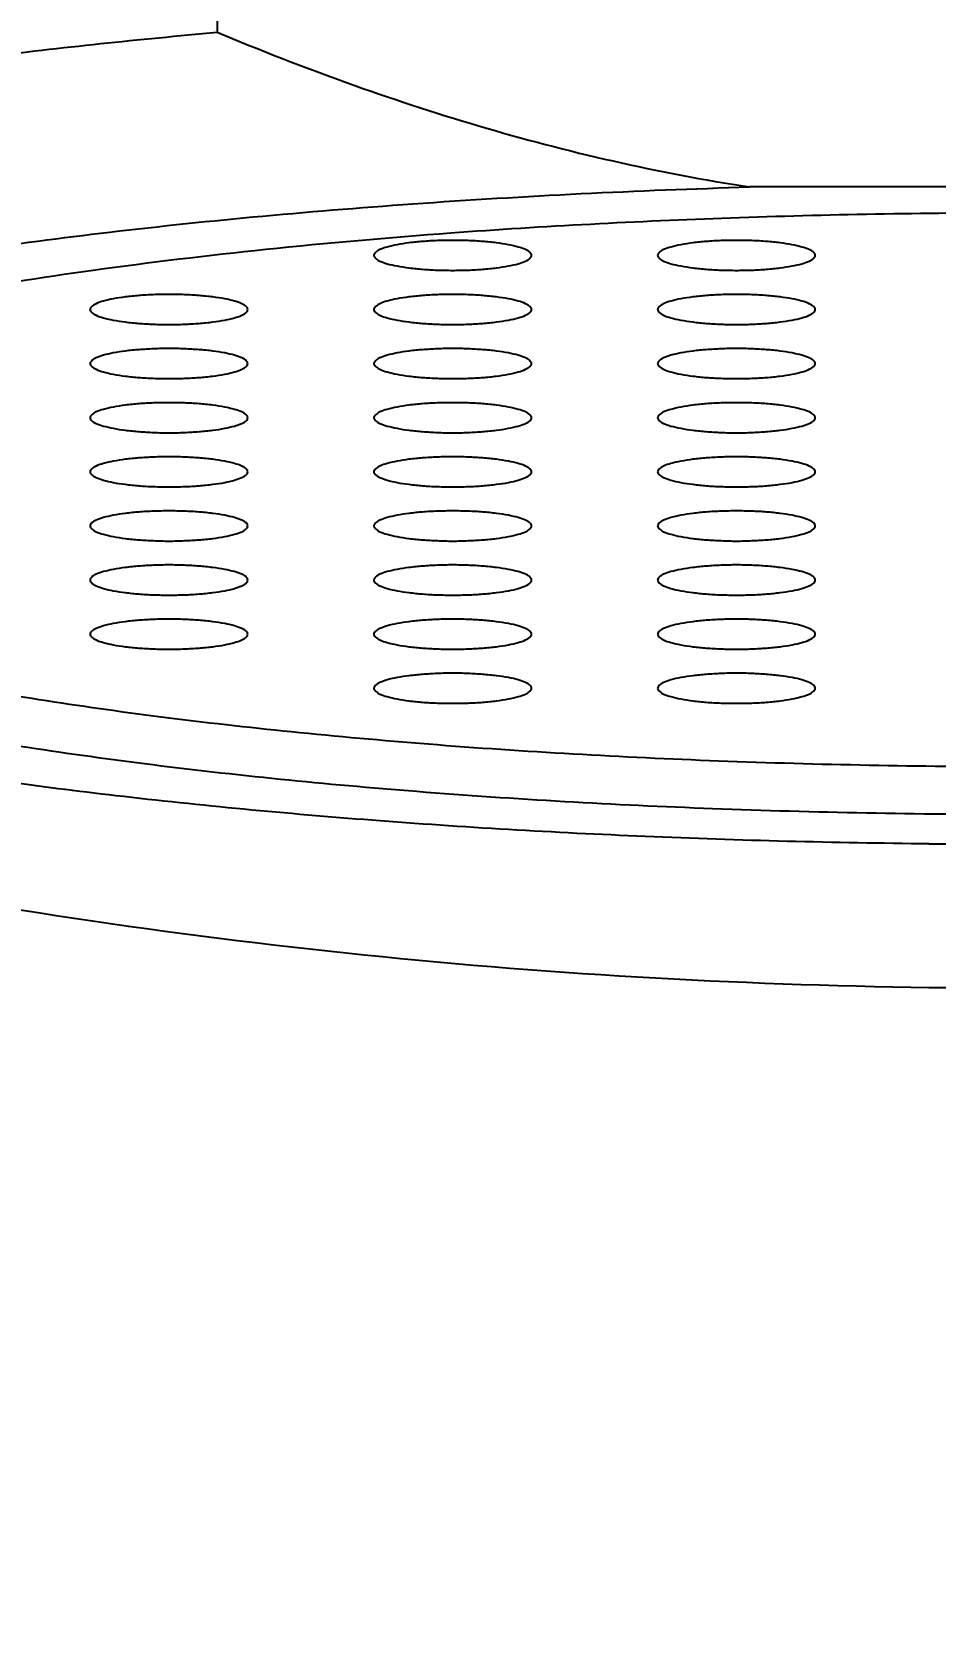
# Model space of a CAD drawing. Header units: millimetres. Extents: x 1091 to 1735, y 843 to 1297.
# Drawn here: x 1221.28 to 1227.01, y 1161.66 to 1171.77 of the extents above; entities that cross this region are included whole.
import ezdxf

# ---------------------------------------------------------------- set-up
doc = ezdxf.new("R2010")
doc.units = ezdxf.units.MM
doc.styles.add('Daelim Dimension', font='')
doc.styles.get('Daelim Dimension').set_extended_font_data('나눔고딕')
doc.dimstyles.new('DEFAULT', dxfattribs={"dimscale": 2, "dimtxt": 2, "dimasz": 2, "dimexe": 0, "dimexo": 2, "dimgap": 1, "dimtad": 1, "dimdec": 1, "dimzin": 9, "dimdsep": 46, "dimtxsty": 'Daelim Dimension', "dimcen": 0.5, "dimclrd": 252, "dimclre": 252, "dimclrt": 3, "dimadec": 1, "dimazin": 0, "dimtfac": 1, "dimtdec": 1, "dimtix": 1, "dimtmove": 0, "dimatfit": 3, "dimfxl": 1, "dimtolj": 1, "dimtzin": 1, "dimlwd": 9, "dimlwe": 9, "dimarcsym": 0})

# ---------------------------------------------------------------- blocks, each defined once
blk = doc.blocks.new('*D2')
at = {"color": 5, "lineweight": 9, "transparency": 16777216}
for p, q in [((1191.26, 1184.522), (1162.128, 1184.522)), ((1162.128, 1180.522), (1162.128, 1129.395)), ((1249.048, 1125.395), (1162.128, 1125.395))]:
    blk.add_line(p, q, dxfattribs=at)
at = {"color": 5, "transparency": 16777216}
for points in [[(1161.461, 1180.522), (1162.795, 1180.522), (1162.128, 1184.522)], [(1161.461, 1129.395), (1162.795, 1129.395), (1162.128, 1125.395)]]:
    blk.add_solid(points, dxfattribs=at)
at = {"layer": 'Defpoints', "color": 0, "transparency": 16777216}
for p in [(1195.26, 1184.522), (1162.128, 1125.395), (1253.048, 1125.395)]:
    blk.add_point(p, dxfattribs=at)
at = {"color": 7, "transparency": 16777216, "insert": (1154.685, 1154.959), "char_height": 10, "attachment_point": 5, "rotation": 90, "style": 'Daelim Dimension'}
blk.add_mtext('\\A1;59', dxfattribs=at)

msp = doc.modelspace()

# ---------------------------------------------------------------- linework, layer by layer
at = {"color": 7, "linetype": 'Continuous'}
for p, q in [((1222.454, 1173.833), (1222.454, 1171.772)), ((1229.265, 1170.79), (1225.832, 1170.79)), ((1226.969, 1166.621), (1228.127, 1166.621))]:
    msp.add_line(p, q, dxfattribs=at)
for points, knots in [([(1215.548, 1169.699), (1215.548, 1169.754), (1215.571, 1169.871), (1215.669, 1170.036), (1215.824, 1170.196), (1216.036, 1170.352), (1216.304, 1170.504), (1216.627, 1170.652), (1217.005, 1170.796), (1217.607, 1170.99), (1218.484, 1171.211), (1219.67, 1171.436), (1221.013, 1171.628), (1221.96, 1171.728), (1222.454, 1171.772)], [0, 0, 0, 0, 0.02208, 0.046822, 0.076127, 0.111096, 0.152284, 0.199936, 0.254102, 0.314704, 0.454474, 0.617234, 0.800185, 1, 1, 1, 1]), ([(1222.454, 1171.772), (1222.996, 1171.546), (1224.102, 1171.144), (1225.251, 1170.879), (1225.832, 1170.79)], [0, 0, 0, 0, 0.499744, 1, 1, 1, 1]), ([(1216.758, 1168.309), (1216.724, 1168.342), (1216.665, 1168.407), (1216.596, 1168.513), (1216.555, 1168.62), (1216.544, 1168.729), (1216.562, 1168.838), (1216.609, 1168.946), (1216.683, 1169.051), (1216.785, 1169.155), (1216.914, 1169.257), (1217.133, 1169.4), (1217.476, 1169.569), (1217.966, 1169.755), (1218.553, 1169.931), (1219.23, 1170.096), (1219.99, 1170.247), (1220.827, 1170.383), (1221.732, 1170.503), (1222.695, 1170.605), (1224.067, 1170.717), (1225.119, 1170.769), (1225.832, 1170.79)], [0, 0, 0, 0, 0.013649, 0.025731, 0.036657, 0.046992, 0.057403, 0.068542, 0.080941, 0.09498, 0.110905, 0.128872, 0.17123, 0.222345, 0.282081, 0.350075, 0.425798, 0.5086, 0.597732, 0.692364, 0.791591, 1, 1, 1, 1]), ([(1227.548, 1170.625), (1226.936, 1170.625), (1225.731, 1170.604), (1224.527, 1170.54), (1223.936, 1170.497)], [0, 0, 0, 0, 0.508345, 1, 1, 1, 1]), ([(1223.936, 1170.497), (1223.544, 1170.468), (1222.787, 1170.401), (1221.698, 1170.271), (1220.707, 1170.116), (1219.829, 1169.938), (1219.179, 1169.768), (1218.728, 1169.619), (1218.443, 1169.509), (1218.195, 1169.396), (1217.985, 1169.28), (1217.816, 1169.161), (1217.722, 1169.074), (1217.684, 1169.03)], [0, 0, 0, 0, 0.181307, 0.350788, 0.505806, 0.644022, 0.76349, 0.815734, 0.862817, 0.904682, 0.941366, 0.97302, 1, 1, 1, 1]), ([(1223.948, 1170.451), (1223.916, 1170.451), (1223.852, 1170.45), (1223.759, 1170.445), (1223.674, 1170.437), (1223.599, 1170.425), (1223.537, 1170.411), (1223.495, 1170.398), (1223.471, 1170.385), (1223.456, 1170.374), (1223.448, 1170.363), (1223.448, 1170.356)], [0, 0, 0, 0, 0.186576, 0.36648, 0.53269, 0.679411, 0.801549, 0.895417, 0.931249, 0.959932, 1, 1, 1, 1]), ([(1224.448, 1170.356), (1224.448, 1170.363), (1224.441, 1170.374), (1224.426, 1170.385), (1224.401, 1170.398), (1224.359, 1170.411), (1224.298, 1170.425), (1224.223, 1170.437), (1224.137, 1170.445), (1224.045, 1170.45), (1223.981, 1170.451), (1223.948, 1170.451)], [0, 0, 0, 0, 0.040071, 0.068755, 0.104586, 0.198457, 0.320597, 0.467318, 0.633531, 0.813435, 1, 1, 1, 1]), ([(1225.748, 1170.451), (1225.716, 1170.451), (1225.652, 1170.45), (1225.559, 1170.445), (1225.474, 1170.437), (1225.399, 1170.425), (1225.337, 1170.411), (1225.295, 1170.398), (1225.271, 1170.385), (1225.256, 1170.374), (1225.248, 1170.363), (1225.248, 1170.356)], [0, 0, 0, 0, 0.186576, 0.36648, 0.53269, 0.679411, 0.801549, 0.895417, 0.931249, 0.959932, 1, 1, 1, 1]), ([(1226.248, 1170.356), (1226.248, 1170.363), (1226.241, 1170.374), (1226.226, 1170.385), (1226.201, 1170.398), (1226.159, 1170.411), (1226.098, 1170.425), (1226.023, 1170.437), (1225.937, 1170.445), (1225.845, 1170.45), (1225.781, 1170.451), (1225.748, 1170.451)], [0, 0, 0, 0, 0.040071, 0.068755, 0.104586, 0.198457, 0.320597, 0.467318, 0.633531, 0.813435, 1, 1, 1, 1]), ([(1223.448, 1170.356), (1223.448, 1170.349), (1223.456, 1170.338), (1223.471, 1170.327), (1223.495, 1170.315), (1223.537, 1170.301), (1223.599, 1170.287), (1223.674, 1170.276), (1223.759, 1170.267), (1223.852, 1170.262), (1223.916, 1170.261), (1223.948, 1170.261)], [0, 0, 0, 0, 0.040071, 0.068755, 0.104586, 0.198457, 0.320597, 0.467318, 0.633531, 0.813435, 1, 1, 1, 1]), ([(1223.948, 1170.261), (1223.981, 1170.261), (1224.045, 1170.262), (1224.137, 1170.267), (1224.223, 1170.276), (1224.298, 1170.287), (1224.359, 1170.301), (1224.401, 1170.315), (1224.426, 1170.327), (1224.441, 1170.338), (1224.448, 1170.349), (1224.448, 1170.356)], [0, 0, 0, 0, 0.186576, 0.36648, 0.53269, 0.679411, 0.801549, 0.895417, 0.931249, 0.959932, 1, 1, 1, 1]), ([(1225.248, 1170.356), (1225.248, 1170.349), (1225.256, 1170.338), (1225.271, 1170.327), (1225.295, 1170.315), (1225.337, 1170.301), (1225.399, 1170.287), (1225.474, 1170.276), (1225.559, 1170.267), (1225.652, 1170.262), (1225.716, 1170.261), (1225.748, 1170.261)], [0, 0, 0, 0, 0.040071, 0.068755, 0.104586, 0.198457, 0.320597, 0.467318, 0.633531, 0.813435, 1, 1, 1, 1]), ([(1225.748, 1170.261), (1225.781, 1170.261), (1225.845, 1170.262), (1225.937, 1170.267), (1226.023, 1170.276), (1226.098, 1170.287), (1226.159, 1170.301), (1226.201, 1170.315), (1226.226, 1170.327), (1226.241, 1170.338), (1226.248, 1170.349), (1226.248, 1170.356)], [0, 0, 0, 0, 0.186576, 0.36648, 0.53269, 0.679411, 0.801549, 0.895417, 0.931249, 0.959932, 1, 1, 1, 1]), ([(1222.148, 1170.108), (1222.116, 1170.108), (1222.052, 1170.107), (1221.959, 1170.102), (1221.874, 1170.093), (1221.799, 1170.082), (1221.737, 1170.068), (1221.695, 1170.054), (1221.671, 1170.041), (1221.656, 1170.031), (1221.648, 1170.02), (1221.648, 1170.013)], [0, 0, 0, 0, 0.186576, 0.36648, 0.53269, 0.679411, 0.801549, 0.895417, 0.931249, 0.959932, 1, 1, 1, 1]), ([(1222.648, 1170.013), (1222.648, 1170.02), (1222.641, 1170.031), (1222.626, 1170.041), (1222.601, 1170.054), (1222.559, 1170.068), (1222.498, 1170.082), (1222.423, 1170.093), (1222.337, 1170.102), (1222.245, 1170.107), (1222.181, 1170.108), (1222.148, 1170.108)], [0, 0, 0, 0, 0.040071, 0.068755, 0.104586, 0.198457, 0.320597, 0.467318, 0.633531, 0.813435, 1, 1, 1, 1]), ([(1223.948, 1170.108), (1223.916, 1170.108), (1223.852, 1170.107), (1223.759, 1170.102), (1223.674, 1170.093), (1223.599, 1170.082), (1223.537, 1170.068), (1223.495, 1170.054), (1223.471, 1170.041), (1223.456, 1170.031), (1223.448, 1170.02), (1223.448, 1170.013)], [0, 0, 0, 0, 0.186576, 0.36648, 0.53269, 0.679411, 0.801549, 0.895417, 0.931249, 0.959932, 1, 1, 1, 1]), ([(1224.448, 1170.013), (1224.448, 1170.02), (1224.441, 1170.031), (1224.426, 1170.041), (1224.401, 1170.054), (1224.359, 1170.068), (1224.298, 1170.082), (1224.223, 1170.093), (1224.137, 1170.102), (1224.045, 1170.107), (1223.981, 1170.108), (1223.948, 1170.108)], [0, 0, 0, 0, 0.040071, 0.068755, 0.104586, 0.198457, 0.320597, 0.467318, 0.633531, 0.813435, 1, 1, 1, 1]), ([(1225.748, 1170.108), (1225.716, 1170.108), (1225.652, 1170.107), (1225.559, 1170.102), (1225.474, 1170.093), (1225.399, 1170.082), (1225.337, 1170.068), (1225.295, 1170.054), (1225.271, 1170.041), (1225.256, 1170.031), (1225.248, 1170.02), (1225.248, 1170.013)], [0, 0, 0, 0, 0.186576, 0.36648, 0.53269, 0.679411, 0.801549, 0.895417, 0.931249, 0.959932, 1, 1, 1, 1]), ([(1226.248, 1170.013), (1226.248, 1170.02), (1226.241, 1170.031), (1226.226, 1170.041), (1226.201, 1170.054), (1226.159, 1170.068), (1226.098, 1170.082), (1226.023, 1170.093), (1225.937, 1170.102), (1225.845, 1170.107), (1225.781, 1170.108), (1225.748, 1170.108)], [0, 0, 0, 0, 0.040071, 0.068755, 0.104586, 0.198457, 0.320597, 0.467318, 0.633531, 0.813435, 1, 1, 1, 1]), ([(1221.648, 1170.013), (1221.648, 1170.006), (1221.656, 1169.994), (1221.671, 1169.984), (1221.695, 1169.971), (1221.737, 1169.957), (1221.799, 1169.944), (1221.874, 1169.932), (1221.959, 1169.924), (1222.052, 1169.918), (1222.116, 1169.917), (1222.148, 1169.917)], [0, 0, 0, 0, 0.040071, 0.068755, 0.104586, 0.198457, 0.320597, 0.467318, 0.633531, 0.813435, 1, 1, 1, 1]), ([(1222.148, 1169.917), (1222.181, 1169.917), (1222.245, 1169.918), (1222.337, 1169.924), (1222.423, 1169.932), (1222.498, 1169.944), (1222.559, 1169.957), (1222.601, 1169.971), (1222.626, 1169.984), (1222.641, 1169.994), (1222.648, 1170.006), (1222.648, 1170.013)], [0, 0, 0, 0, 0.186576, 0.36648, 0.53269, 0.679411, 0.801549, 0.895417, 0.931249, 0.959932, 1, 1, 1, 1]), ([(1223.448, 1170.013), (1223.448, 1170.006), (1223.456, 1169.994), (1223.471, 1169.984), (1223.495, 1169.971), (1223.537, 1169.957), (1223.599, 1169.944), (1223.674, 1169.932), (1223.759, 1169.924), (1223.852, 1169.918), (1223.916, 1169.917), (1223.948, 1169.917)], [0, 0, 0, 0, 0.040071, 0.068755, 0.104586, 0.198457, 0.320597, 0.467318, 0.633531, 0.813435, 1, 1, 1, 1]), ([(1223.948, 1169.917), (1223.981, 1169.917), (1224.045, 1169.918), (1224.137, 1169.924), (1224.223, 1169.932), (1224.298, 1169.944), (1224.359, 1169.957), (1224.401, 1169.971), (1224.426, 1169.984), (1224.441, 1169.994), (1224.448, 1170.006), (1224.448, 1170.013)], [0, 0, 0, 0, 0.186576, 0.36648, 0.53269, 0.679411, 0.801549, 0.895417, 0.931249, 0.959932, 1, 1, 1, 1]), ([(1225.248, 1170.013), (1225.248, 1170.006), (1225.256, 1169.994), (1225.271, 1169.984), (1225.295, 1169.971), (1225.337, 1169.957), (1225.399, 1169.944), (1225.474, 1169.932), (1225.559, 1169.924), (1225.652, 1169.918), (1225.716, 1169.917), (1225.748, 1169.917)], [0, 0, 0, 0, 0.040071, 0.068755, 0.104586, 0.198457, 0.320597, 0.467318, 0.633531, 0.813435, 1, 1, 1, 1]), ([(1225.748, 1169.917), (1225.781, 1169.917), (1225.845, 1169.918), (1225.937, 1169.924), (1226.023, 1169.932), (1226.098, 1169.944), (1226.159, 1169.957), (1226.201, 1169.971), (1226.226, 1169.984), (1226.241, 1169.994), (1226.248, 1170.006), (1226.248, 1170.013)], [0, 0, 0, 0, 0.186576, 0.36648, 0.53269, 0.679411, 0.801549, 0.895417, 0.931249, 0.959932, 1, 1, 1, 1]), ([(1222.148, 1169.765), (1222.116, 1169.765), (1222.052, 1169.763), (1221.959, 1169.758), (1221.874, 1169.75), (1221.799, 1169.738), (1221.737, 1169.724), (1221.695, 1169.711), (1221.671, 1169.698), (1221.656, 1169.687), (1221.648, 1169.676), (1221.648, 1169.669)], [0, 0, 0, 0, 0.186576, 0.36648, 0.53269, 0.679411, 0.801549, 0.895417, 0.931249, 0.959932, 1, 1, 1, 1]), ([(1222.648, 1169.669), (1222.648, 1169.676), (1222.641, 1169.687), (1222.626, 1169.698), (1222.601, 1169.711), (1222.559, 1169.724), (1222.498, 1169.738), (1222.423, 1169.75), (1222.337, 1169.758), (1222.245, 1169.763), (1222.181, 1169.765), (1222.148, 1169.765)], [0, 0, 0, 0, 0.040071, 0.068755, 0.104586, 0.198457, 0.320597, 0.467318, 0.633531, 0.813435, 1, 1, 1, 1]), ([(1223.948, 1169.765), (1223.916, 1169.765), (1223.852, 1169.763), (1223.759, 1169.758), (1223.674, 1169.75), (1223.599, 1169.738), (1223.537, 1169.724), (1223.495, 1169.711), (1223.471, 1169.698), (1223.456, 1169.687), (1223.448, 1169.676), (1223.448, 1169.669)], [0, 0, 0, 0, 0.186576, 0.36648, 0.53269, 0.679411, 0.801549, 0.895417, 0.931249, 0.959932, 1, 1, 1, 1]), ([(1224.448, 1169.669), (1224.448, 1169.676), (1224.441, 1169.687), (1224.426, 1169.698), (1224.401, 1169.711), (1224.359, 1169.724), (1224.298, 1169.738), (1224.223, 1169.75), (1224.137, 1169.758), (1224.045, 1169.763), (1223.981, 1169.765), (1223.948, 1169.765)], [0, 0, 0, 0, 0.040071, 0.068755, 0.104586, 0.198457, 0.320597, 0.467318, 0.633531, 0.813435, 1, 1, 1, 1]), ([(1225.748, 1169.765), (1225.716, 1169.765), (1225.652, 1169.763), (1225.559, 1169.758), (1225.474, 1169.75), (1225.399, 1169.738), (1225.337, 1169.724), (1225.295, 1169.711), (1225.271, 1169.698), (1225.256, 1169.687), (1225.248, 1169.676), (1225.248, 1169.669)], [0, 0, 0, 0, 0.186576, 0.36648, 0.53269, 0.679411, 0.801549, 0.895417, 0.931249, 0.959932, 1, 1, 1, 1]), ([(1226.248, 1169.669), (1226.248, 1169.676), (1226.241, 1169.687), (1226.226, 1169.698), (1226.201, 1169.711), (1226.159, 1169.724), (1226.098, 1169.738), (1226.023, 1169.75), (1225.937, 1169.758), (1225.845, 1169.763), (1225.781, 1169.765), (1225.748, 1169.765)], [0, 0, 0, 0, 0.040071, 0.068755, 0.104586, 0.198457, 0.320597, 0.467318, 0.633531, 0.813435, 1, 1, 1, 1]), ([(1221.648, 1169.669), (1221.648, 1169.662), (1221.656, 1169.651), (1221.671, 1169.641), (1221.695, 1169.628), (1221.737, 1169.614), (1221.799, 1169.6), (1221.874, 1169.589), (1221.959, 1169.58), (1222.052, 1169.575), (1222.116, 1169.574), (1222.148, 1169.574)], [0, 0, 0, 0, 0.040071, 0.068755, 0.104586, 0.198457, 0.320597, 0.467318, 0.633531, 0.813435, 1, 1, 1, 1]), ([(1222.148, 1169.574), (1222.181, 1169.574), (1222.245, 1169.575), (1222.337, 1169.58), (1222.423, 1169.589), (1222.498, 1169.6), (1222.559, 1169.614), (1222.601, 1169.628), (1222.626, 1169.641), (1222.641, 1169.651), (1222.648, 1169.662), (1222.648, 1169.669)], [0, 0, 0, 0, 0.186576, 0.36648, 0.53269, 0.679411, 0.801549, 0.895417, 0.931249, 0.959932, 1, 1, 1, 1]), ([(1223.448, 1169.669), (1223.448, 1169.662), (1223.456, 1169.651), (1223.471, 1169.641), (1223.495, 1169.628), (1223.537, 1169.614), (1223.599, 1169.6), (1223.674, 1169.589), (1223.759, 1169.58), (1223.852, 1169.575), (1223.916, 1169.574), (1223.948, 1169.574)], [0, 0, 0, 0, 0.040071, 0.068755, 0.104586, 0.198457, 0.320597, 0.467318, 0.633531, 0.813435, 1, 1, 1, 1]), ([(1223.948, 1169.574), (1223.981, 1169.574), (1224.045, 1169.575), (1224.137, 1169.58), (1224.223, 1169.589), (1224.298, 1169.6), (1224.359, 1169.614), (1224.401, 1169.628), (1224.426, 1169.641), (1224.441, 1169.651), (1224.448, 1169.662), (1224.448, 1169.669)], [0, 0, 0, 0, 0.186576, 0.36648, 0.53269, 0.679411, 0.801549, 0.895417, 0.931249, 0.959932, 1, 1, 1, 1]), ([(1225.248, 1169.669), (1225.248, 1169.662), (1225.256, 1169.651), (1225.271, 1169.641), (1225.295, 1169.628), (1225.337, 1169.614), (1225.399, 1169.6), (1225.474, 1169.589), (1225.559, 1169.58), (1225.652, 1169.575), (1225.716, 1169.574), (1225.748, 1169.574)], [0, 0, 0, 0, 0.040071, 0.068755, 0.104586, 0.198457, 0.320597, 0.467318, 0.633531, 0.813435, 1, 1, 1, 1]), ([(1225.748, 1169.574), (1225.781, 1169.574), (1225.845, 1169.575), (1225.937, 1169.58), (1226.023, 1169.589), (1226.098, 1169.6), (1226.159, 1169.614), (1226.201, 1169.628), (1226.226, 1169.641), (1226.241, 1169.651), (1226.248, 1169.662), (1226.248, 1169.669)], [0, 0, 0, 0, 0.186576, 0.36648, 0.53269, 0.679411, 0.801549, 0.895417, 0.931249, 0.959932, 1, 1, 1, 1]), ([(1222.148, 1169.421), (1222.116, 1169.421), (1222.052, 1169.42), (1221.959, 1169.415), (1221.874, 1169.406), (1221.799, 1169.395), (1221.737, 1169.381), (1221.695, 1169.367), (1221.671, 1169.354), (1221.656, 1169.344), (1221.648, 1169.333), (1221.648, 1169.326)], [0, 0, 0, 0, 0.186576, 0.36648, 0.53269, 0.679411, 0.801549, 0.895417, 0.931249, 0.959932, 1, 1, 1, 1]), ([(1222.648, 1169.326), (1222.648, 1169.333), (1222.641, 1169.344), (1222.626, 1169.354), (1222.601, 1169.367), (1222.559, 1169.381), (1222.498, 1169.395), (1222.423, 1169.406), (1222.337, 1169.415), (1222.245, 1169.42), (1222.181, 1169.421), (1222.148, 1169.421)], [0, 0, 0, 0, 0.040071, 0.068755, 0.104586, 0.198457, 0.320597, 0.467318, 0.633531, 0.813435, 1, 1, 1, 1]), ([(1223.948, 1169.421), (1223.916, 1169.421), (1223.852, 1169.42), (1223.759, 1169.415), (1223.674, 1169.406), (1223.599, 1169.395), (1223.537, 1169.381), (1223.495, 1169.367), (1223.471, 1169.354), (1223.456, 1169.344), (1223.448, 1169.333), (1223.448, 1169.326)], [0, 0, 0, 0, 0.186576, 0.36648, 0.53269, 0.679411, 0.801549, 0.895417, 0.931249, 0.959932, 1, 1, 1, 1]), ([(1224.448, 1169.326), (1224.448, 1169.333), (1224.441, 1169.344), (1224.426, 1169.354), (1224.401, 1169.367), (1224.359, 1169.381), (1224.298, 1169.395), (1224.223, 1169.406), (1224.137, 1169.415), (1224.045, 1169.42), (1223.981, 1169.421), (1223.948, 1169.421)], [0, 0, 0, 0, 0.040071, 0.068755, 0.104586, 0.198457, 0.320597, 0.467318, 0.633531, 0.813435, 1, 1, 1, 1]), ([(1225.748, 1169.421), (1225.716, 1169.421), (1225.652, 1169.42), (1225.559, 1169.415), (1225.474, 1169.406), (1225.399, 1169.395), (1225.337, 1169.381), (1225.295, 1169.367), (1225.271, 1169.354), (1225.256, 1169.344), (1225.248, 1169.333), (1225.248, 1169.326)], [0, 0, 0, 0, 0.186576, 0.36648, 0.53269, 0.679411, 0.801549, 0.895417, 0.931249, 0.959932, 1, 1, 1, 1]), ([(1226.248, 1169.326), (1226.248, 1169.333), (1226.241, 1169.344), (1226.226, 1169.354), (1226.201, 1169.367), (1226.159, 1169.381), (1226.098, 1169.395), (1226.023, 1169.406), (1225.937, 1169.415), (1225.845, 1169.42), (1225.781, 1169.421), (1225.748, 1169.421)], [0, 0, 0, 0, 0.040071, 0.068755, 0.104586, 0.198457, 0.320597, 0.467318, 0.633531, 0.813435, 1, 1, 1, 1]), ([(1221.648, 1169.326), (1221.648, 1169.319), (1221.656, 1169.307), (1221.671, 1169.297), (1221.695, 1169.284), (1221.737, 1169.271), (1221.799, 1169.257), (1221.874, 1169.245), (1221.959, 1169.237), (1222.052, 1169.231), (1222.116, 1169.23), (1222.148, 1169.23)], [0, 0, 0, 0, 0.040071, 0.068755, 0.104586, 0.198457, 0.320597, 0.467318, 0.633531, 0.813435, 1, 1, 1, 1]), ([(1222.148, 1169.23), (1222.181, 1169.23), (1222.245, 1169.231), (1222.337, 1169.237), (1222.423, 1169.245), (1222.498, 1169.257), (1222.559, 1169.271), (1222.601, 1169.284), (1222.626, 1169.297), (1222.641, 1169.307), (1222.648, 1169.319), (1222.648, 1169.326)], [0, 0, 0, 0, 0.186576, 0.36648, 0.53269, 0.679411, 0.801549, 0.895417, 0.931249, 0.959932, 1, 1, 1, 1]), ([(1223.448, 1169.326), (1223.448, 1169.319), (1223.456, 1169.307), (1223.471, 1169.297), (1223.495, 1169.284), (1223.537, 1169.271), (1223.599, 1169.257), (1223.674, 1169.245), (1223.759, 1169.237), (1223.852, 1169.231), (1223.916, 1169.23), (1223.948, 1169.23)], [0, 0, 0, 0, 0.040071, 0.068755, 0.104586, 0.198457, 0.320597, 0.467318, 0.633531, 0.813435, 1, 1, 1, 1]), ([(1223.948, 1169.23), (1223.981, 1169.23), (1224.045, 1169.231), (1224.137, 1169.237), (1224.223, 1169.245), (1224.298, 1169.257), (1224.359, 1169.271), (1224.401, 1169.284), (1224.426, 1169.297), (1224.441, 1169.307), (1224.448, 1169.319), (1224.448, 1169.326)], [0, 0, 0, 0, 0.186576, 0.36648, 0.53269, 0.679411, 0.801549, 0.895417, 0.931249, 0.959932, 1, 1, 1, 1]), ([(1225.248, 1169.326), (1225.248, 1169.319), (1225.256, 1169.307), (1225.271, 1169.297), (1225.295, 1169.284), (1225.337, 1169.271), (1225.399, 1169.257), (1225.474, 1169.245), (1225.559, 1169.237), (1225.652, 1169.231), (1225.716, 1169.23), (1225.748, 1169.23)], [0, 0, 0, 0, 0.040071, 0.068755, 0.104586, 0.198457, 0.320597, 0.467318, 0.633531, 0.813435, 1, 1, 1, 1]), ([(1225.748, 1169.23), (1225.781, 1169.23), (1225.845, 1169.231), (1225.937, 1169.237), (1226.023, 1169.245), (1226.098, 1169.257), (1226.159, 1169.271), (1226.201, 1169.284), (1226.226, 1169.297), (1226.241, 1169.307), (1226.248, 1169.319), (1226.248, 1169.326)], [0, 0, 0, 0, 0.186576, 0.36648, 0.53269, 0.679411, 0.801549, 0.895417, 0.931249, 0.959932, 1, 1, 1, 1]), ([(1222.148, 1169.078), (1222.116, 1169.078), (1222.052, 1169.076), (1221.959, 1169.071), (1221.874, 1169.063), (1221.799, 1169.051), (1221.737, 1169.037), (1221.695, 1169.024), (1221.671, 1169.011), (1221.656, 1169.001), (1221.648, 1168.989), (1221.648, 1168.982)], [0, 0, 0, 0, 0.186576, 0.36648, 0.53269, 0.679411, 0.801549, 0.895417, 0.931249, 0.959932, 1, 1, 1, 1]), ([(1222.648, 1168.982), (1222.648, 1168.989), (1222.641, 1169.001), (1222.626, 1169.011), (1222.601, 1169.024), (1222.559, 1169.037), (1222.498, 1169.051), (1222.423, 1169.063), (1222.337, 1169.071), (1222.245, 1169.076), (1222.181, 1169.078), (1222.148, 1169.078)], [0, 0, 0, 0, 0.040071, 0.068755, 0.104586, 0.198457, 0.320597, 0.467318, 0.633531, 0.813435, 1, 1, 1, 1]), ([(1223.948, 1169.078), (1223.916, 1169.078), (1223.852, 1169.076), (1223.759, 1169.071), (1223.674, 1169.063), (1223.599, 1169.051), (1223.537, 1169.037), (1223.495, 1169.024), (1223.471, 1169.011), (1223.456, 1169.001), (1223.448, 1168.989), (1223.448, 1168.982)], [0, 0, 0, 0, 0.186576, 0.36648, 0.53269, 0.679411, 0.801549, 0.895417, 0.931249, 0.959932, 1, 1, 1, 1]), ([(1224.448, 1168.982), (1224.448, 1168.989), (1224.441, 1169.001), (1224.426, 1169.011), (1224.401, 1169.024), (1224.359, 1169.037), (1224.298, 1169.051), (1224.223, 1169.063), (1224.137, 1169.071), (1224.045, 1169.076), (1223.981, 1169.078), (1223.948, 1169.078)], [0, 0, 0, 0, 0.040071, 0.068755, 0.104586, 0.198457, 0.320597, 0.467318, 0.633531, 0.813435, 1, 1, 1, 1]), ([(1225.748, 1169.078), (1225.716, 1169.078), (1225.652, 1169.076), (1225.559, 1169.071), (1225.474, 1169.063), (1225.399, 1169.051), (1225.337, 1169.037), (1225.295, 1169.024), (1225.271, 1169.011), (1225.256, 1169.001), (1225.248, 1168.989), (1225.248, 1168.982)], [0, 0, 0, 0, 0.186576, 0.36648, 0.53269, 0.679411, 0.801549, 0.895417, 0.931249, 0.959932, 1, 1, 1, 1]), ([(1226.248, 1168.982), (1226.248, 1168.989), (1226.241, 1169.001), (1226.226, 1169.011), (1226.201, 1169.024), (1226.159, 1169.037), (1226.098, 1169.051), (1226.023, 1169.063), (1225.937, 1169.071), (1225.845, 1169.076), (1225.781, 1169.078), (1225.748, 1169.078)], [0, 0, 0, 0, 0.040071, 0.068755, 0.104586, 0.198457, 0.320597, 0.467318, 0.633531, 0.813435, 1, 1, 1, 1]), ([(1227.548, 1167.11), (1226.91, 1167.11), (1225.657, 1167.134), (1224.116, 1167.221), (1222.938, 1167.327), (1222.114, 1167.42), (1221.343, 1167.529), (1220.631, 1167.651), (1219.986, 1167.785), (1219.413, 1167.931), (1218.918, 1168.086), (1218.505, 1168.249), (1218.218, 1168.398), (1218.035, 1168.522), (1217.929, 1168.611), (1217.845, 1168.702), (1217.784, 1168.794), (1217.747, 1168.888), (1217.738, 1168.951), (1217.738, 1168.982)], [0, 0, 0, 0, 0.186442, 0.365977, 0.451085, 0.532034, 0.608099, 0.678605, 0.742954, 0.800629, 0.851218, 0.894446, 0.930245, 0.945438, 0.958922, 0.970838, 0.981413, 0.990981, 1, 1, 1, 1]), ([(1221.648, 1168.982), (1221.648, 1168.975), (1221.656, 1168.964), (1221.671, 1168.954), (1221.695, 1168.941), (1221.737, 1168.927), (1221.799, 1168.913), (1221.874, 1168.902), (1221.959, 1168.893), (1222.052, 1168.888), (1222.116, 1168.887), (1222.148, 1168.887)], [0, 0, 0, 0, 0.040071, 0.068755, 0.104586, 0.198457, 0.320597, 0.467318, 0.633531, 0.813435, 1, 1, 1, 1]), ([(1222.148, 1168.887), (1222.181, 1168.887), (1222.245, 1168.888), (1222.337, 1168.893), (1222.423, 1168.902), (1222.498, 1168.913), (1222.559, 1168.927), (1222.601, 1168.941), (1222.626, 1168.954), (1222.641, 1168.964), (1222.648, 1168.975), (1222.648, 1168.982)], [0, 0, 0, 0, 0.186576, 0.36648, 0.53269, 0.679411, 0.801549, 0.895417, 0.931249, 0.959932, 1, 1, 1, 1]), ([(1223.448, 1168.982), (1223.448, 1168.975), (1223.456, 1168.964), (1223.471, 1168.954), (1223.495, 1168.941), (1223.537, 1168.927), (1223.599, 1168.913), (1223.674, 1168.902), (1223.759, 1168.893), (1223.852, 1168.888), (1223.916, 1168.887), (1223.948, 1168.887)], [0, 0, 0, 0, 0.040071, 0.068755, 0.104586, 0.198457, 0.320597, 0.467318, 0.633531, 0.813435, 1, 1, 1, 1]), ([(1223.948, 1168.887), (1223.981, 1168.887), (1224.045, 1168.888), (1224.137, 1168.893), (1224.223, 1168.902), (1224.298, 1168.913), (1224.359, 1168.927), (1224.401, 1168.941), (1224.426, 1168.954), (1224.441, 1168.964), (1224.448, 1168.975), (1224.448, 1168.982)], [0, 0, 0, 0, 0.186576, 0.36648, 0.53269, 0.679411, 0.801549, 0.895417, 0.931249, 0.959932, 1, 1, 1, 1]), ([(1225.248, 1168.982), (1225.248, 1168.975), (1225.256, 1168.964), (1225.271, 1168.954), (1225.295, 1168.941), (1225.337, 1168.927), (1225.399, 1168.913), (1225.474, 1168.902), (1225.559, 1168.893), (1225.652, 1168.888), (1225.716, 1168.887), (1225.748, 1168.887)], [0, 0, 0, 0, 0.040071, 0.068755, 0.104586, 0.198457, 0.320597, 0.467318, 0.633531, 0.813435, 1, 1, 1, 1]), ([(1225.748, 1168.887), (1225.781, 1168.887), (1225.845, 1168.888), (1225.937, 1168.893), (1226.023, 1168.902), (1226.098, 1168.913), (1226.159, 1168.927), (1226.201, 1168.941), (1226.226, 1168.954), (1226.241, 1168.964), (1226.248, 1168.975), (1226.248, 1168.982)], [0, 0, 0, 0, 0.186576, 0.36648, 0.53269, 0.679411, 0.801549, 0.895417, 0.931249, 0.959932, 1, 1, 1, 1]), ([(1217.548, 1168.717), (1217.548, 1168.686), (1217.557, 1168.621), (1217.595, 1168.525), (1217.657, 1168.432), (1217.742, 1168.339), (1217.851, 1168.248), (1218.037, 1168.121), (1218.33, 1167.97), (1218.751, 1167.804), (1219.256, 1167.645), (1219.84, 1167.497), (1220.497, 1167.36), (1221.223, 1167.235), (1222.303, 1167.084), (1223.767, 1166.938), (1225.621, 1166.833), (1226.898, 1166.809), (1227.548, 1166.809)], [0, 0, 0, 0, 0.00902, 0.018587, 0.029162, 0.04108, 0.054563, 0.069756, 0.105556, 0.148786, 0.199375, 0.25705, 0.3214, 0.391907, 0.467971, 0.634019, 0.813556, 1, 1, 1, 1]), ([(1222.148, 1168.734), (1222.116, 1168.734), (1222.052, 1168.733), (1221.959, 1168.728), (1221.874, 1168.719), (1221.799, 1168.708), (1221.737, 1168.694), (1221.695, 1168.68), (1221.671, 1168.667), (1221.656, 1168.657), (1221.648, 1168.646), (1221.648, 1168.639)], [0, 0, 0, 0, 0.186576, 0.36648, 0.53269, 0.679411, 0.801549, 0.895417, 0.931249, 0.959932, 1, 1, 1, 1]), ([(1222.648, 1168.639), (1222.648, 1168.646), (1222.641, 1168.657), (1222.626, 1168.667), (1222.601, 1168.68), (1222.559, 1168.694), (1222.498, 1168.708), (1222.423, 1168.719), (1222.337, 1168.728), (1222.245, 1168.733), (1222.181, 1168.734), (1222.148, 1168.734)], [0, 0, 0, 0, 0.040071, 0.068755, 0.104586, 0.198457, 0.320597, 0.467318, 0.633531, 0.813435, 1, 1, 1, 1]), ([(1223.948, 1168.734), (1223.916, 1168.734), (1223.852, 1168.733), (1223.759, 1168.728), (1223.674, 1168.719), (1223.599, 1168.708), (1223.537, 1168.694), (1223.495, 1168.68), (1223.471, 1168.667), (1223.456, 1168.657), (1223.448, 1168.646), (1223.448, 1168.639)], [0, 0, 0, 0, 0.186576, 0.36648, 0.53269, 0.679411, 0.801549, 0.895417, 0.931249, 0.959932, 1, 1, 1, 1]), ([(1224.448, 1168.639), (1224.448, 1168.646), (1224.441, 1168.657), (1224.426, 1168.667), (1224.401, 1168.68), (1224.359, 1168.694), (1224.298, 1168.708), (1224.223, 1168.719), (1224.137, 1168.728), (1224.045, 1168.733), (1223.981, 1168.734), (1223.948, 1168.734)], [0, 0, 0, 0, 0.040071, 0.068755, 0.104586, 0.198457, 0.320597, 0.467318, 0.633531, 0.813435, 1, 1, 1, 1]), ([(1225.748, 1168.734), (1225.716, 1168.734), (1225.652, 1168.733), (1225.559, 1168.728), (1225.474, 1168.719), (1225.399, 1168.708), (1225.337, 1168.694), (1225.295, 1168.68), (1225.271, 1168.667), (1225.256, 1168.657), (1225.248, 1168.646), (1225.248, 1168.639)], [0, 0, 0, 0, 0.186576, 0.36648, 0.53269, 0.679411, 0.801549, 0.895417, 0.931249, 0.959932, 1, 1, 1, 1]), ([(1226.248, 1168.639), (1226.248, 1168.646), (1226.241, 1168.657), (1226.226, 1168.667), (1226.201, 1168.68), (1226.159, 1168.694), (1226.098, 1168.708), (1226.023, 1168.719), (1225.937, 1168.728), (1225.845, 1168.733), (1225.781, 1168.734), (1225.748, 1168.734)], [0, 0, 0, 0, 0.040071, 0.068755, 0.104586, 0.198457, 0.320597, 0.467318, 0.633531, 0.813435, 1, 1, 1, 1]), ([(1221.648, 1168.639), (1221.648, 1168.632), (1221.656, 1168.621), (1221.671, 1168.61), (1221.695, 1168.597), (1221.737, 1168.584), (1221.799, 1168.57), (1221.874, 1168.558), (1221.959, 1168.55), (1222.052, 1168.545), (1222.116, 1168.543), (1222.148, 1168.543)], [0, 0, 0, 0, 0.040071, 0.068755, 0.104586, 0.198457, 0.320597, 0.467318, 0.633531, 0.813435, 1, 1, 1, 1]), ([(1222.148, 1168.543), (1222.181, 1168.543), (1222.245, 1168.545), (1222.337, 1168.55), (1222.423, 1168.558), (1222.498, 1168.57), (1222.559, 1168.584), (1222.601, 1168.597), (1222.626, 1168.61), (1222.641, 1168.621), (1222.648, 1168.632), (1222.648, 1168.639)], [0, 0, 0, 0, 0.186576, 0.36648, 0.53269, 0.679411, 0.801549, 0.895417, 0.931249, 0.959932, 1, 1, 1, 1]), ([(1223.448, 1168.639), (1223.448, 1168.632), (1223.456, 1168.621), (1223.471, 1168.61), (1223.495, 1168.597), (1223.537, 1168.584), (1223.599, 1168.57), (1223.674, 1168.558), (1223.759, 1168.55), (1223.852, 1168.545), (1223.916, 1168.543), (1223.948, 1168.543)], [0, 0, 0, 0, 0.040071, 0.068755, 0.104586, 0.198457, 0.320597, 0.467318, 0.633531, 0.813435, 1, 1, 1, 1]), ([(1223.948, 1168.543), (1223.981, 1168.543), (1224.045, 1168.545), (1224.137, 1168.55), (1224.223, 1168.558), (1224.298, 1168.57), (1224.359, 1168.584), (1224.401, 1168.597), (1224.426, 1168.61), (1224.441, 1168.621), (1224.448, 1168.632), (1224.448, 1168.639)], [0, 0, 0, 0, 0.186576, 0.36648, 0.53269, 0.679411, 0.801549, 0.895417, 0.931249, 0.959932, 1, 1, 1, 1]), ([(1225.248, 1168.639), (1225.248, 1168.632), (1225.256, 1168.621), (1225.271, 1168.61), (1225.295, 1168.597), (1225.337, 1168.584), (1225.399, 1168.57), (1225.474, 1168.558), (1225.559, 1168.55), (1225.652, 1168.545), (1225.716, 1168.543), (1225.748, 1168.543)], [0, 0, 0, 0, 0.040071, 0.068755, 0.104586, 0.198457, 0.320597, 0.467318, 0.633531, 0.813435, 1, 1, 1, 1]), ([(1225.748, 1168.543), (1225.781, 1168.543), (1225.845, 1168.545), (1225.937, 1168.55), (1226.023, 1168.558), (1226.098, 1168.57), (1226.159, 1168.584), (1226.201, 1168.597), (1226.226, 1168.61), (1226.241, 1168.621), (1226.248, 1168.632), (1226.248, 1168.639)], [0, 0, 0, 0, 0.186576, 0.36648, 0.53269, 0.679411, 0.801549, 0.895417, 0.931249, 0.959932, 1, 1, 1, 1]), ([(1222.148, 1168.391), (1222.116, 1168.391), (1222.052, 1168.39), (1221.959, 1168.384), (1221.874, 1168.376), (1221.799, 1168.364), (1221.737, 1168.351), (1221.695, 1168.337), (1221.671, 1168.324), (1221.656, 1168.314), (1221.648, 1168.302), (1221.648, 1168.295)], [0, 0, 0, 0, 0.186576, 0.36648, 0.53269, 0.679411, 0.801549, 0.895417, 0.931249, 0.959932, 1, 1, 1, 1]), ([(1222.648, 1168.295), (1222.648, 1168.302), (1222.641, 1168.314), (1222.626, 1168.324), (1222.601, 1168.337), (1222.559, 1168.351), (1222.498, 1168.364), (1222.423, 1168.376), (1222.337, 1168.384), (1222.245, 1168.39), (1222.181, 1168.391), (1222.148, 1168.391)], [0, 0, 0, 0, 0.040071, 0.068755, 0.104586, 0.198457, 0.320597, 0.467318, 0.633531, 0.813435, 1, 1, 1, 1]), ([(1223.948, 1168.391), (1223.916, 1168.391), (1223.852, 1168.39), (1223.759, 1168.384), (1223.674, 1168.376), (1223.599, 1168.364), (1223.537, 1168.351), (1223.495, 1168.337), (1223.471, 1168.324), (1223.456, 1168.314), (1223.448, 1168.302), (1223.448, 1168.295)], [0, 0, 0, 0, 0.186576, 0.36648, 0.53269, 0.679411, 0.801549, 0.895417, 0.931249, 0.959932, 1, 1, 1, 1]), ([(1224.448, 1168.295), (1224.448, 1168.302), (1224.441, 1168.314), (1224.426, 1168.324), (1224.401, 1168.337), (1224.359, 1168.351), (1224.298, 1168.364), (1224.223, 1168.376), (1224.137, 1168.384), (1224.045, 1168.39), (1223.981, 1168.391), (1223.948, 1168.391)], [0, 0, 0, 0, 0.040071, 0.068755, 0.104586, 0.198457, 0.320597, 0.467318, 0.633531, 0.813435, 1, 1, 1, 1]), ([(1225.748, 1168.391), (1225.716, 1168.391), (1225.652, 1168.39), (1225.559, 1168.384), (1225.474, 1168.376), (1225.399, 1168.364), (1225.337, 1168.351), (1225.295, 1168.337), (1225.271, 1168.324), (1225.256, 1168.314), (1225.248, 1168.302), (1225.248, 1168.295)], [0, 0, 0, 0, 0.186576, 0.36648, 0.53269, 0.679411, 0.801549, 0.895417, 0.931249, 0.959932, 1, 1, 1, 1]), ([(1226.248, 1168.295), (1226.248, 1168.302), (1226.241, 1168.314), (1226.226, 1168.324), (1226.201, 1168.337), (1226.159, 1168.351), (1226.098, 1168.364), (1226.023, 1168.376), (1225.937, 1168.384), (1225.845, 1168.39), (1225.781, 1168.391), (1225.748, 1168.391)], [0, 0, 0, 0, 0.040071, 0.068755, 0.104586, 0.198457, 0.320597, 0.467318, 0.633531, 0.813435, 1, 1, 1, 1]), ([(1226.969, 1166.621), (1226.369, 1166.627), (1225.19, 1166.657), (1223.47, 1166.758), (1221.86, 1166.91), (1220.405, 1167.109), (1219.31, 1167.317), (1218.543, 1167.508), (1218.054, 1167.653), (1217.63, 1167.804), (1217.272, 1167.962), (1216.984, 1168.124), (1216.823, 1168.246), (1216.758, 1168.309)], [0, 0, 0, 0, 0.172082, 0.338186, 0.494, 0.635506, 0.759175, 0.813398, 0.862151, 0.905222, 0.942499, 0.974008, 1, 1, 1, 1]), ([(1221.648, 1168.295), (1221.648, 1168.288), (1221.656, 1168.277), (1221.671, 1168.267), (1221.695, 1168.254), (1221.737, 1168.24), (1221.799, 1168.226), (1221.874, 1168.215), (1221.959, 1168.206), (1222.052, 1168.201), (1222.116, 1168.2), (1222.148, 1168.2)], [0, 0, 0, 0, 0.040071, 0.068755, 0.104586, 0.198457, 0.320597, 0.467318, 0.633531, 0.813435, 1, 1, 1, 1]), ([(1222.148, 1168.2), (1222.181, 1168.2), (1222.245, 1168.201), (1222.337, 1168.206), (1222.423, 1168.215), (1222.498, 1168.226), (1222.559, 1168.24), (1222.601, 1168.254), (1222.626, 1168.267), (1222.641, 1168.277), (1222.648, 1168.288), (1222.648, 1168.295)], [0, 0, 0, 0, 0.186576, 0.36648, 0.53269, 0.679411, 0.801549, 0.895417, 0.931249, 0.959932, 1, 1, 1, 1]), ([(1223.448, 1168.295), (1223.448, 1168.288), (1223.456, 1168.277), (1223.471, 1168.267), (1223.495, 1168.254), (1223.537, 1168.24), (1223.599, 1168.226), (1223.674, 1168.215), (1223.759, 1168.206), (1223.852, 1168.201), (1223.916, 1168.2), (1223.948, 1168.2)], [0, 0, 0, 0, 0.040071, 0.068755, 0.104586, 0.198457, 0.320597, 0.467318, 0.633531, 0.813435, 1, 1, 1, 1]), ([(1223.948, 1168.2), (1223.981, 1168.2), (1224.045, 1168.201), (1224.137, 1168.206), (1224.223, 1168.215), (1224.298, 1168.226), (1224.359, 1168.24), (1224.401, 1168.254), (1224.426, 1168.267), (1224.441, 1168.277), (1224.448, 1168.288), (1224.448, 1168.295)], [0, 0, 0, 0, 0.186576, 0.36648, 0.53269, 0.679411, 0.801549, 0.895417, 0.931249, 0.959932, 1, 1, 1, 1]), ([(1225.248, 1168.295), (1225.248, 1168.288), (1225.256, 1168.277), (1225.271, 1168.267), (1225.295, 1168.254), (1225.337, 1168.24), (1225.399, 1168.226), (1225.474, 1168.215), (1225.559, 1168.206), (1225.652, 1168.201), (1225.716, 1168.2), (1225.748, 1168.2)], [0, 0, 0, 0, 0.040071, 0.068755, 0.104586, 0.198457, 0.320597, 0.467318, 0.633531, 0.813435, 1, 1, 1, 1]), ([(1225.748, 1168.2), (1225.781, 1168.2), (1225.845, 1168.201), (1225.937, 1168.206), (1226.023, 1168.215), (1226.098, 1168.226), (1226.159, 1168.24), (1226.201, 1168.254), (1226.226, 1168.267), (1226.241, 1168.277), (1226.248, 1168.288), (1226.248, 1168.295)], [0, 0, 0, 0, 0.186576, 0.36648, 0.53269, 0.679411, 0.801549, 0.895417, 0.931249, 0.959932, 1, 1, 1, 1]), ([(1227.548, 1165.704), (1225.081, 1165.704), (1220.498, 1166.107), (1216.072, 1167.337), (1214.102, 1168.067)], [0, 0, 0, 0, 0.540087, 1, 1, 1, 1]), ([(1222.148, 1168.047), (1222.116, 1168.047), (1222.052, 1168.046), (1221.959, 1168.041), (1221.874, 1168.032), (1221.799, 1168.021), (1221.737, 1168.007), (1221.695, 1167.993), (1221.671, 1167.981), (1221.656, 1167.97), (1221.648, 1167.959), (1221.648, 1167.952)], [0, 0, 0, 0, 0.186576, 0.36648, 0.53269, 0.679411, 0.801549, 0.895417, 0.931249, 0.959932, 1, 1, 1, 1]), ([(1222.648, 1167.952), (1222.648, 1167.959), (1222.641, 1167.97), (1222.626, 1167.981), (1222.601, 1167.993), (1222.559, 1168.007), (1222.498, 1168.021), (1222.423, 1168.032), (1222.337, 1168.041), (1222.245, 1168.046), (1222.181, 1168.047), (1222.148, 1168.047)], [0, 0, 0, 0, 0.040071, 0.068755, 0.104586, 0.198457, 0.320597, 0.467318, 0.633531, 0.813435, 1, 1, 1, 1]), ([(1223.948, 1168.047), (1223.916, 1168.047), (1223.852, 1168.046), (1223.759, 1168.041), (1223.674, 1168.032), (1223.599, 1168.021), (1223.537, 1168.007), (1223.495, 1167.993), (1223.471, 1167.981), (1223.456, 1167.97), (1223.448, 1167.959), (1223.448, 1167.952)], [0, 0, 0, 0, 0.186576, 0.36648, 0.53269, 0.679411, 0.801549, 0.895417, 0.931249, 0.959932, 1, 1, 1, 1]), ([(1224.448, 1167.952), (1224.448, 1167.959), (1224.441, 1167.97), (1224.426, 1167.981), (1224.401, 1167.993), (1224.359, 1168.007), (1224.298, 1168.021), (1224.223, 1168.032), (1224.137, 1168.041), (1224.045, 1168.046), (1223.981, 1168.047), (1223.948, 1168.047)], [0, 0, 0, 0, 0.040071, 0.068755, 0.104586, 0.198457, 0.320597, 0.467318, 0.633531, 0.813435, 1, 1, 1, 1]), ([(1225.748, 1168.047), (1225.716, 1168.047), (1225.652, 1168.046), (1225.559, 1168.041), (1225.474, 1168.032), (1225.399, 1168.021), (1225.337, 1168.007), (1225.295, 1167.993), (1225.271, 1167.981), (1225.256, 1167.97), (1225.248, 1167.959), (1225.248, 1167.952)], [0, 0, 0, 0, 0.186576, 0.36648, 0.53269, 0.679411, 0.801549, 0.895417, 0.931249, 0.959932, 1, 1, 1, 1]), ([(1226.248, 1167.952), (1226.248, 1167.959), (1226.241, 1167.97), (1226.226, 1167.981), (1226.201, 1167.993), (1226.159, 1168.007), (1226.098, 1168.021), (1226.023, 1168.032), (1225.937, 1168.041), (1225.845, 1168.046), (1225.781, 1168.047), (1225.748, 1168.047)], [0, 0, 0, 0, 0.040071, 0.068755, 0.104586, 0.198457, 0.320597, 0.467318, 0.633531, 0.813435, 1, 1, 1, 1]), ([(1221.648, 1167.952), (1221.648, 1167.945), (1221.656, 1167.934), (1221.671, 1167.923), (1221.695, 1167.91), (1221.737, 1167.897), (1221.799, 1167.883), (1221.874, 1167.871), (1221.959, 1167.863), (1222.052, 1167.858), (1222.116, 1167.856), (1222.148, 1167.856)], [0, 0, 0, 0, 0.040071, 0.068755, 0.104586, 0.198457, 0.320597, 0.467318, 0.633531, 0.813435, 1, 1, 1, 1]), ([(1222.148, 1167.856), (1222.181, 1167.856), (1222.245, 1167.858), (1222.337, 1167.863), (1222.423, 1167.871), (1222.498, 1167.883), (1222.559, 1167.897), (1222.601, 1167.91), (1222.626, 1167.923), (1222.641, 1167.934), (1222.648, 1167.945), (1222.648, 1167.952)], [0, 0, 0, 0, 0.186576, 0.36648, 0.53269, 0.679411, 0.801549, 0.895417, 0.931249, 0.959932, 1, 1, 1, 1]), ([(1223.448, 1167.952), (1223.448, 1167.945), (1223.456, 1167.934), (1223.471, 1167.923), (1223.495, 1167.91), (1223.537, 1167.897), (1223.599, 1167.883), (1223.674, 1167.871), (1223.759, 1167.863), (1223.852, 1167.858), (1223.916, 1167.856), (1223.948, 1167.856)], [0, 0, 0, 0, 0.040071, 0.068755, 0.104586, 0.198457, 0.320597, 0.467318, 0.633531, 0.813435, 1, 1, 1, 1]), ([(1223.948, 1167.856), (1223.981, 1167.856), (1224.045, 1167.858), (1224.137, 1167.863), (1224.223, 1167.871), (1224.298, 1167.883), (1224.359, 1167.897), (1224.401, 1167.91), (1224.426, 1167.923), (1224.441, 1167.934), (1224.448, 1167.945), (1224.448, 1167.952)], [0, 0, 0, 0, 0.186576, 0.36648, 0.53269, 0.679411, 0.801549, 0.895417, 0.931249, 0.959932, 1, 1, 1, 1]), ([(1225.248, 1167.952), (1225.248, 1167.945), (1225.256, 1167.934), (1225.271, 1167.923), (1225.295, 1167.91), (1225.337, 1167.897), (1225.399, 1167.883), (1225.474, 1167.871), (1225.559, 1167.863), (1225.652, 1167.858), (1225.716, 1167.856), (1225.748, 1167.856)], [0, 0, 0, 0, 0.040071, 0.068755, 0.104586, 0.198457, 0.320597, 0.467318, 0.633531, 0.813435, 1, 1, 1, 1]), ([(1225.748, 1167.856), (1225.781, 1167.856), (1225.845, 1167.858), (1225.937, 1167.863), (1226.023, 1167.871), (1226.098, 1167.883), (1226.159, 1167.897), (1226.201, 1167.91), (1226.226, 1167.923), (1226.241, 1167.934), (1226.248, 1167.945), (1226.248, 1167.952)], [0, 0, 0, 0, 0.186576, 0.36648, 0.53269, 0.679411, 0.801549, 0.895417, 0.931249, 0.959932, 1, 1, 1, 1]), ([(1223.948, 1167.704), (1223.916, 1167.704), (1223.852, 1167.703), (1223.759, 1167.697), (1223.674, 1167.689), (1223.599, 1167.678), (1223.537, 1167.664), (1223.495, 1167.65), (1223.471, 1167.637), (1223.456, 1167.627), (1223.448, 1167.615), (1223.448, 1167.608)], [0, 0, 0, 0, 0.186576, 0.36648, 0.53269, 0.679411, 0.801549, 0.895417, 0.931249, 0.959932, 1, 1, 1, 1]), ([(1224.448, 1167.608), (1224.448, 1167.615), (1224.441, 1167.627), (1224.426, 1167.637), (1224.401, 1167.65), (1224.359, 1167.664), (1224.298, 1167.678), (1224.223, 1167.689), (1224.137, 1167.697), (1224.045, 1167.703), (1223.981, 1167.704), (1223.948, 1167.704)], [0, 0, 0, 0, 0.040071, 0.068755, 0.104586, 0.198457, 0.320597, 0.467318, 0.633531, 0.813435, 1, 1, 1, 1]), ([(1225.748, 1167.704), (1225.716, 1167.704), (1225.652, 1167.703), (1225.559, 1167.697), (1225.474, 1167.689), (1225.399, 1167.678), (1225.337, 1167.664), (1225.295, 1167.65), (1225.271, 1167.637), (1225.256, 1167.627), (1225.248, 1167.615), (1225.248, 1167.608)], [0, 0, 0, 0, 0.186576, 0.36648, 0.53269, 0.679411, 0.801549, 0.895417, 0.931249, 0.959932, 1, 1, 1, 1]), ([(1226.248, 1167.608), (1226.248, 1167.615), (1226.241, 1167.627), (1226.226, 1167.637), (1226.201, 1167.65), (1226.159, 1167.664), (1226.098, 1167.678), (1226.023, 1167.689), (1225.937, 1167.697), (1225.845, 1167.703), (1225.781, 1167.704), (1225.748, 1167.704)], [0, 0, 0, 0, 0.040071, 0.068755, 0.104586, 0.198457, 0.320597, 0.467318, 0.633531, 0.813435, 1, 1, 1, 1]), ([(1223.448, 1167.608), (1223.448, 1167.601), (1223.456, 1167.59), (1223.471, 1167.58), (1223.495, 1167.567), (1223.537, 1167.553), (1223.599, 1167.539), (1223.674, 1167.528), (1223.759, 1167.519), (1223.852, 1167.514), (1223.916, 1167.513), (1223.948, 1167.513)], [0, 0, 0, 0, 0.040071, 0.068755, 0.104586, 0.198457, 0.320597, 0.467318, 0.633531, 0.813435, 1, 1, 1, 1]), ([(1223.948, 1167.513), (1223.981, 1167.513), (1224.045, 1167.514), (1224.137, 1167.519), (1224.223, 1167.528), (1224.298, 1167.539), (1224.359, 1167.553), (1224.401, 1167.567), (1224.426, 1167.58), (1224.441, 1167.59), (1224.448, 1167.601), (1224.448, 1167.608)], [0, 0, 0, 0, 0.186576, 0.36648, 0.53269, 0.679411, 0.801549, 0.895417, 0.931249, 0.959932, 1, 1, 1, 1]), ([(1225.248, 1167.608), (1225.248, 1167.601), (1225.256, 1167.59), (1225.271, 1167.58), (1225.295, 1167.567), (1225.337, 1167.553), (1225.399, 1167.539), (1225.474, 1167.528), (1225.559, 1167.519), (1225.652, 1167.514), (1225.716, 1167.513), (1225.748, 1167.513)], [0, 0, 0, 0, 0.040071, 0.068755, 0.104586, 0.198457, 0.320597, 0.467318, 0.633531, 0.813435, 1, 1, 1, 1]), ([(1225.748, 1167.513), (1225.781, 1167.513), (1225.845, 1167.514), (1225.937, 1167.519), (1226.023, 1167.528), (1226.098, 1167.539), (1226.159, 1167.553), (1226.201, 1167.567), (1226.226, 1167.58), (1226.241, 1167.59), (1226.248, 1167.601), (1226.248, 1167.608)], [0, 0, 0, 0, 0.186576, 0.36648, 0.53269, 0.679411, 0.801549, 0.895417, 0.931249, 0.959932, 1, 1, 1, 1])]:
    msp.add_open_spline(points, degree=3, knots=knots, dxfattribs=at)

# ---------------------------------------------------------------- dimensions: what is measured, and where the dimension line sits
at = {"color": 7}
dim = msp.add_linear_dim(base=(1162.128, 1125.395), p1=(1195.26, 1184.522), p2=(1253.048, 1125.395), angle=90, dimstyle='DEFAULT', override={"dimtxt": 5, "dimdec": 0, "dimclrd": 5, "dimclre": 5, "dimclrt": 7}, dxfattribs=at)
dim.commit()
dim.dimension.update_dxf_attribs({"geometry": '*D2', "text_midpoint": (1162.128, 1154.959), "dimtype": 160})

doc.saveas('drawing.dxf')
